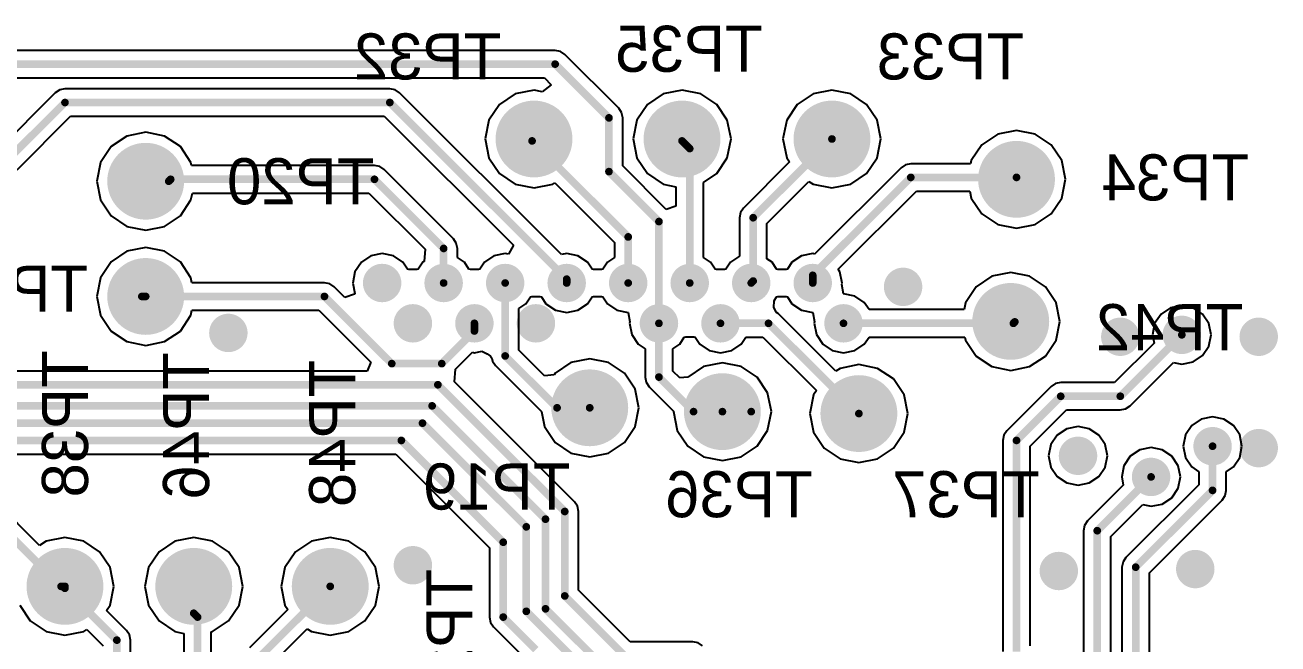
# Model space of a CAD drawing. Extents: x 384 to 458, y 85 to 260.
# Drawn here: x 425.82 to 442.11, y 242.49 to 250.55 of the extents above; entities that cross this region are included whole.
import ezdxf

# ---------------------------------------------------------------- set-up
doc = ezdxf.new("R2010")
doc.units = 0
for name, color, linetype in [('BOTTOMLAYER', 5, 'CONTINUOUS'), ('BOTTOMOVERLAY', 54, 'CONTINUOUS'), ('BOTTOMPASTE', 16, 'CONTINUOUS')]:
    doc.layers.add(name, color=color, linetype=linetype)

msp = doc.modelspace()

# ---------------------------------------------------------------- linework, layer by layer
at = {"layer": 'BOTTOMLAYER'}
for p, q in [((432.71284806, 250.22004058), (422.4628457, 250.22004058)), ((432.78113088, 250.2064592), (432.71284806, 250.22004058)), ((432.83901748, 250.16778008), (432.78113088, 250.2064592)), ((433.53901608, 249.46778148), (432.83901748, 250.16778008)), ((422.53675462, 249.86318074), (432.57510894, 249.86318074)), ((432.57510894, 249.86318074), (432.66121494, 249.77029548)), ((426.21167488, 249.66778108), (425.4621793, 248.9182855)), ((426.26956148, 249.7064602), (426.21167488, 249.66778108)), ((426.3378443, 249.72004158), (426.26956148, 249.7064602)), ((430.56284474, 249.72004158), (426.3378443, 249.72004158)), ((430.63112756, 249.7064602), (430.56284474, 249.72004158)), ((430.68901416, 249.66778108), (430.63112756, 249.7064602)), ((432.79610926, 247.56068598), (430.68901416, 249.66778108)), ((432.19398194, 249.65535032), (431.98724372, 249.51721242)), ((432.4378448, 249.7038567), (432.19398194, 249.65535032)), ((432.54387964, 249.68276454), (432.4378448, 249.7038567)), ((432.66121494, 249.77029548), (432.54387964, 249.68276454)), ((434.1189819, 249.65535032), (433.91224368, 249.51721242)), ((434.36284476, 249.7038567), (434.1189819, 249.65535032)), ((434.60670762, 249.65535032), (434.36284476, 249.7038567)), ((434.81344584, 249.51721242), (434.60670762, 249.65535032)), ((436.06898308, 249.65535032), (435.86224486, 249.51721242)), ((436.31284594, 249.7038567), (436.06898308, 249.65535032)), ((436.5567088, 249.65535032), (436.31284594, 249.7038567)), ((436.76344702, 249.51721242), (436.5567088, 249.65535032)), ((431.98724372, 249.51721242), (431.84910582, 249.3104742)), ((433.5776952, 249.40989488), (433.53901608, 249.46778148)), ((433.91224368, 249.51721242), (433.77410578, 249.3104742)), ((434.95158374, 249.3104742), (434.81344584, 249.51721242)), ((435.86224486, 249.51721242), (435.72410696, 249.3104742)), ((436.9015849199999, 249.3104742), (436.76344702, 249.51721242)), ((425.71451814, 248.66594666), (426.41175322, 249.36318174)), ((426.41175322, 249.36318174), (430.48893582, 249.36318174)), ((430.48893582, 249.36318174), (432.16997894, 247.68213862)), ((431.84910582, 249.3104742), (431.80059944, 249.06661134)), ((433.59127658, 249.34161206), (433.5776952, 249.40989488)), ((433.59127658, 248.71551984), (433.59127658, 249.34161206)), ((433.77410578, 249.3104742), (433.7255994, 249.06661134)), ((435.00009012, 249.06661134), (434.95158374, 249.3104742)), ((435.72410696, 249.3104742), (435.67560058, 249.06661134)), ((436.9500913, 249.06661134), (436.9015849199999, 249.3104742)), ((427.38784728, 249.1538578), (427.14398442, 249.10535142)), ((427.63171014, 249.10535142), (427.38784728, 249.1538578)), ((438.71284622, 249.17885648), (438.46898336, 249.1303501)), ((438.95670908, 249.1303501), (438.71284622, 249.17885648)), ((427.14398442, 249.10535142), (426.9372462, 248.96721352)), ((427.83844836, 248.96721352), (427.63171014, 249.10535142)), ((431.80059944, 249.06661134), (431.84910582, 248.82274848)), ((433.7255994, 249.06661134), (433.77410578, 248.82274848)), ((434.95158374, 248.82274848), (435.00009012, 249.06661134)), ((435.67560058, 249.06661134), (435.72410696, 248.82274848)), ((436.9015849199999, 248.82274848), (436.9500913, 249.06661134)), ((438.2622451399999, 248.9922122), (438.12410724, 248.78547398)), ((438.46898336, 249.1303501), (438.2622451399999, 248.9922122)), ((439.1634473, 248.9922122), (438.95670908, 249.1303501)), ((439.3015852, 248.78547398), (439.1634473, 248.9922122)), ((426.9372462, 248.96721352), (426.7991083, 248.7604753)), ((427.97658626, 248.7604753), (427.83844836, 248.96721352)), ((431.84910582, 248.82274848), (431.98724372, 248.61601026)), ((433.77410578, 248.82274848), (433.91224368, 248.61601026)), ((434.81344584, 248.61601026), (434.95158374, 248.82274848)), ((435.72410696, 248.82274848), (435.76117318, 248.76727742)), ((436.76344702, 248.61601026), (436.9015849199999, 248.82274848)), ((426.7991083, 248.7604753), (426.75060192, 248.51661244)), ((427.9846279, 248.72004104), (427.97658626, 248.7604753)), ((430.36284514, 248.72004104), (427.9846279, 248.72004104)), ((430.43112796, 248.70645966), (430.36284514, 248.72004104)), ((430.48901456, 248.66778054), (430.43112796, 248.70645966)), ((431.3890153, 247.7677798), (430.48901456, 248.66778054)), ((434.15741718, 248.14937924), (433.59127658, 248.71551984)), ((435.76117318, 248.76727742), (435.1616773, 248.16778154)), ((437.21167828, 248.69278176), (436.08787814, 247.56898162)), ((437.26956488, 248.73146088), (437.21167828, 248.69278176)), ((437.3378477, 248.74504226), (437.26956488, 248.73146088)), ((438.1160656, 248.74504226), (437.3378477, 248.74504226)), ((438.12410724, 248.78547398), (438.1160656, 248.74504226)), ((439.35009158, 248.54161112), (439.3015852, 248.78547398)), ((426.75060192, 248.51661244), (426.7991083, 248.27274958)), ((431.98724372, 248.61601026), (432.19398194, 248.47787236)), ((432.68170766, 248.47787236), (432.70720926, 248.49491068)), ((432.70720926, 248.49491068), (433.48441624, 247.7177037)), ((433.91224368, 248.61601026), (434.1189819, 248.47787236)), ((434.64127702, 248.50097112), (434.81344584, 248.61601026)), ((434.64127702, 247.52339878), (434.64127702, 248.50097112)), ((435.46627664, 247.9677032), (436.01351202, 248.51493858)), ((436.01351202, 248.51493858), (436.06898308, 248.47787236)), ((436.5567088, 248.47787236), (436.76344702, 248.61601026)), ((439.3015852, 248.29774826), (439.35009158, 248.54161112)), ((427.97658626, 248.27274958), (427.99457454, 248.3631812)), ((427.99457454, 248.3631812), (430.28893622, 248.3631812)), ((430.28893622, 248.3631812), (431.02158398, 247.63053344)), ((432.19398194, 248.47787236), (432.4378448, 248.42936598)), ((432.4378448, 248.42936598), (432.68170766, 248.47787236)), ((434.1189819, 248.47787236), (434.28441718, 248.44496666)), ((434.28441718, 248.44496666), (434.28441718, 248.19515258)), ((436.06898308, 248.47787236), (436.31284594, 248.42936598)), ((436.31284594, 248.42936598), (436.5567088, 248.47787236)), ((436.3942249999999, 247.3706508), (437.4117566199999, 248.38818242)), ((437.4117566199999, 248.38818242), (438.10611896, 248.38818242)), ((438.10611896, 248.38818242), (438.12410724, 248.29774826)), ((426.7991083, 248.27274958), (426.9372462, 248.06601136)), ((427.83844836, 248.06601136), (427.97658626, 248.27274958)), ((434.2820626, 248.1932425), (434.15741718, 248.14937924)), ((434.28441718, 248.19515258), (434.2820626, 248.1932425)), ((435.1616773, 248.16778154), (435.12299818, 248.10989494)), ((438.12410724, 248.29774826), (438.2622451399999, 248.09101004)), ((439.1634473, 248.09101004), (439.3015852, 248.29774826)), ((426.9372462, 248.06601136), (427.14398442, 247.92787346)), ((427.63171014, 247.92787346), (427.83844836, 248.06601136)), ((435.12299818, 248.10989494), (435.1094168, 248.04161212)), ((435.1094168, 248.04161212), (435.1094168, 247.54010436)), ((438.2622451399999, 248.09101004), (438.46898336, 247.95287214)), ((438.95670908, 247.95287214), (439.1634473, 248.09101004)), ((427.14398442, 247.92787346), (427.38784728, 247.87936708)), ((427.38784728, 247.87936708), (427.63171014, 247.92787346)), ((435.46627664, 247.5066932), (435.46627664, 247.9677032)), ((438.46898336, 247.95287214), (438.71284622, 247.90436576)), ((438.71284622, 247.90436576), (438.95670908, 247.95287214)), ((431.42769442, 247.7098932), (431.3890153, 247.7677798)), ((431.4412758, 247.64161038), (431.42769442, 247.7098932)), ((432.16997894, 247.68213862), (432.1074162, 247.56509542)), ((433.48441624, 247.7177037), (433.48441624, 247.52339878)), ((427.14398442, 247.60534934), (426.9372462, 247.46721144)), ((427.38784728, 247.65385572), (427.14398442, 247.60534934)), ((427.63171014, 247.60534934), (427.38784728, 247.65385572)), ((427.83844836, 247.46721144), (427.63171014, 247.60534934)), ((430.31652824, 247.54485416), (430.1924848, 247.46197142)), ((430.46284494, 247.57395748), (430.31652824, 247.54485416)), ((430.60916164, 247.54485416), (430.46284494, 247.57395748)), ((430.7332050799999, 247.46197142), (430.60916164, 247.54485416)), ((431.02158398, 247.63053344), (431.00801276, 247.47234732)), ((431.4412758, 247.52339878), (431.4412758, 247.64161038)), ((431.53320602, 247.46197396), (431.4412758, 247.52339878)), ((431.9165301199999, 247.5448567), (431.79248668, 247.46197396)), ((432.0628468199999, 247.57396002), (431.9165301199999, 247.5448567)), ((432.1074162, 247.56509542), (432.0628468199999, 247.57396002)), ((432.86284522, 247.57396002), (432.79610926, 247.56068598)), ((433.00916192, 247.5448567), (432.86284522, 247.57396002)), ((433.13320536, 247.46197396), (433.00916192, 247.5448567)), ((433.48441624, 247.52339878), (433.39248602, 247.46197396)), ((434.73320724, 247.46197396), (434.64127702, 247.52339878)), ((435.1094168, 247.54010436), (434.99248536, 247.46197396)), ((435.5332056399999, 247.46197396), (435.46627664, 247.5066932)), ((435.91652974, 247.5448567), (435.7924863, 247.46197396)), ((436.06284644, 247.57396002), (435.91652974, 247.5448567)), ((436.08787814, 247.56898162), (436.06284644, 247.57396002)), ((426.9372462, 247.46721144), (426.7991083, 247.26047322)), ((427.97658626, 247.26047322), (427.83844836, 247.46721144)), ((430.1924848, 247.46197142), (430.10960206, 247.33792798)), ((430.79228548, 247.37354894), (430.7332050799999, 247.46197142)), ((430.8104033, 247.36804984), (430.79228548, 247.37354894)), ((430.9152926, 247.36804984), (430.8104033, 247.36804984)), ((430.9334028, 247.37354894), (430.9152926, 247.36804984)), ((430.9924857399999, 247.46197396), (430.9334028, 247.37354894)), ((431.00801276, 247.47234732), (430.9924857399999, 247.46197396)), ((431.59228896, 247.37355148), (431.53320602, 247.46197396)), ((431.6104017, 247.36805238), (431.59228896, 247.37355148)), ((431.715291, 247.36805238), (431.6104017, 247.36805238)), ((431.73340374, 247.37355148), (431.715291, 247.36805238)), ((431.79248668, 247.46197396), (431.73340374, 247.37355148)), ((433.1922883, 247.37355148), (433.13320536, 247.46197396)), ((433.21040104, 247.36805238), (433.1922883, 247.37355148)), ((433.31529034, 247.36805238), (433.21040104, 247.36805238)), ((433.33340308, 247.37355148), (433.31529034, 247.36805238)), ((433.39248602, 247.46197396), (433.33340308, 247.37355148)), ((434.79228764, 247.37355148), (434.73320724, 247.46197396)), ((434.81039784, 247.36805492), (434.79228764, 247.37355148)), ((434.91529476, 247.36805492), (434.81039784, 247.36805492)), ((434.93340496, 247.37355148), (434.91529476, 247.36805492)), ((434.99248536, 247.46197396), (434.93340496, 247.37355148)), ((435.59228858, 247.37355148), (435.5332056399999, 247.46197396)), ((435.61040132, 247.36805238), (435.59228858, 247.37355148)), ((435.71529062, 247.36805238), (435.61040132, 247.36805238)), ((435.73340336, 247.37355148), (435.71529062, 247.36805238)), ((435.7924863, 247.46197396), (435.73340336, 247.37355148)), ((436.41608932, 247.33793052), (436.3942249999999, 247.3706508)), ((426.7991083, 247.26047322), (426.75060192, 247.01661036)), ((427.98960122, 247.19504028), (427.97658626, 247.26047322)), ((429.71284898, 247.19504028), (427.98960122, 247.19504028)), ((429.7811318, 247.1814589), (429.71284898, 247.19504028)), ((429.8390184, 247.14277978), (429.7811318, 247.1814589)), ((430.10960206, 247.33792798), (430.08049874, 247.19161128)), ((430.08049874, 247.19161128), (430.10798662, 247.0534175)), ((436.44519264, 247.19161382), (436.41608932, 247.33793052)), ((436.44145884, 247.1728483), (436.44519264, 247.19161382)), ((438.39398224, 247.28035126), (438.18724402, 247.14221336)), ((438.6378451, 247.32885764), (438.39398224, 247.28035126)), ((438.88170796, 247.28035126), (438.6378451, 247.32885764)), ((439.0884461799999, 247.14221336), (438.88170796, 247.28035126)), ((426.75060192, 247.01661036), (426.7991083, 246.7727475)), ((429.97911464, 247.00268354), (429.8390184, 247.14277978)), ((430.10243672, 247.04569336), (429.97911464, 247.00268354)), ((430.10798662, 247.0534175), (430.10243672, 247.04569336)), ((432.39228736, 247.00967616), (432.41039756, 247.01517272)), ((432.41039756, 247.01517272), (432.51529448, 247.01517272)), ((432.51529448, 247.01517272), (432.53340468, 247.00967616)), ((433.1922883, 247.00967616), (433.21040104, 247.01517526)), ((433.21040104, 247.01517526), (433.31529034, 247.01517526)), ((433.31529034, 247.01517526), (433.33340308, 247.00967616)), ((435.59228858, 247.00967616), (435.61040132, 247.01517526)), ((435.61040132, 247.01517526), (435.71529062, 247.01517526)), ((435.71529062, 247.01517526), (435.73340336, 247.00967616)), ((436.4628507199999, 247.04896234), (436.44145884, 247.1728483)), ((436.60916488, 247.01985648), (436.4628507199999, 247.04896234)), ((436.73320832, 246.93697374), (436.60916488, 247.01985648)), ((438.18724402, 247.14221336), (438.04910612, 246.93547514)), ((439.22658408, 246.93547514), (439.0884461799999, 247.14221336)), ((432.24127674, 246.85982886), (432.33320696, 246.92125368)), ((432.24127674, 246.31551956), (432.24127674, 246.85982886)), ((432.33320696, 246.92125368), (432.39228736, 247.00967616)), ((432.53340468, 247.00967616), (432.59248508, 246.92125368)), ((432.59248508, 246.92125368), (432.71652852, 246.83837094)), ((433.00916192, 246.83837094), (433.13320536, 246.92125368)), ((433.13320536, 246.92125368), (433.1922883, 247.00967616)), ((433.33340308, 247.00967616), (433.39248602, 246.92125368)), ((433.39248602, 246.92125368), (433.51652946, 246.83837094)), ((435.55719594, 246.87471834), (435.55930668, 246.96031888)), ((435.59177296, 246.80764456), (435.55719594, 246.87471834)), ((435.55930668, 246.96031888), (435.59228858, 247.00967616)), ((435.73340336, 247.00967616), (435.7924863, 246.92125368)), ((435.7924863, 246.92125368), (435.91652974, 246.83837094)), ((436.79463314, 246.84504352), (436.73320832, 246.93697374)), ((438.04910612, 246.93547514), (438.03111784, 246.84504352)), ((439.27509046, 246.69161228), (439.22658408, 246.93547514)), ((440.7165303, 246.86985424), (440.59248686, 246.7869715)), ((440.862847, 246.89895756), (440.7165303, 246.86985424)), ((441.0091637, 246.86985424), (440.862847, 246.89895756)), ((441.13320714, 246.7869715), (441.0091637, 246.86985424)), ((426.7991083, 246.7727475), (426.9372462, 246.56600928)), ((427.83844836, 246.56600928), (427.97658626, 246.7727475)), ((427.97658626, 246.7727475), (427.98960122, 246.83818044)), ((427.98960122, 246.83818044), (429.63894006, 246.83818044)), ((429.63894006, 246.83818044), (430.3147477, 246.1623728)), ((432.71652852, 246.83837094), (432.86284522, 246.80926762)), ((432.86284522, 246.80926762), (433.00916192, 246.83837094)), ((433.51652946, 246.83837094), (433.66284362, 246.80926508)), ((433.66284362, 246.80926508), (433.6842355, 246.68537912)), ((435.6140132, 246.79278302), (435.59177296, 246.80764456)), ((436.36351132, 246.0432849), (435.6140132, 246.79278302)), ((435.91652974, 246.83837094), (436.0628439, 246.80926508)), ((436.0628439, 246.80926508), (436.08423578, 246.68537912)), ((438.03111784, 246.84504352), (436.79463314, 246.84504352)), ((439.22658408, 246.44774942), (439.27509046, 246.69161228)), ((440.59248686, 246.7869715), (440.5096041199999, 246.66292806)), ((441.21608988, 246.66292806), (441.13320714, 246.7869715)), ((426.9372462, 246.56600928), (427.14398442, 246.42787138)), ((427.63171014, 246.42787138), (427.83844836, 246.56600928)), ((433.6842355, 246.68537912), (433.6805017, 246.6666136)), ((433.6805017, 246.6666136), (433.70960502, 246.5202969)), ((436.08423578, 246.68537912), (436.08050198, 246.6666136)), ((436.08050198, 246.6666136), (436.1096053, 246.5202969)), ((440.5096041199999, 246.66292806), (440.4805008, 246.51661136)), ((441.2451932, 246.51661136), (441.21608988, 246.66292806)), ((427.14398442, 246.42787138), (427.38784728, 246.379365)), ((427.38784728, 246.379365), (427.63171014, 246.42787138)), ((433.70960502, 246.5202969), (433.79248776, 246.39625346)), ((433.79248776, 246.39625346), (433.88441798, 246.33482864)), ((434.24127782, 246.33482864), (434.33320804, 246.39625346)), ((434.33320804, 246.39625346), (434.39228844, 246.48467594)), ((434.39228844, 246.48467594), (434.41039864, 246.4901725)), ((434.41039864, 246.4901725), (434.51529556, 246.4901725)), ((434.51529556, 246.4901725), (434.53340576, 246.48467594)), ((434.53340576, 246.48467594), (434.59248616, 246.39625346)), ((434.59248616, 246.39625346), (434.7165296, 246.31337072)), ((435.009163, 246.31337072), (435.13320644, 246.39625346)), ((435.13320644, 246.39625346), (435.19463126, 246.48818368)), ((435.19463126, 246.48818368), (435.41393486, 246.48818368)), ((435.41393486, 246.48818368), (436.11117248, 245.79094606)), ((436.1096053, 246.5202969), (436.19248804, 246.39625346)), ((436.19248804, 246.39625346), (436.31653148, 246.31337072)), ((436.60916488, 246.31337072), (436.73320832, 246.39625346)), ((436.73320832, 246.39625346), (436.79463314, 246.48818368)), ((436.79463314, 246.48818368), (438.04106448, 246.48818368)), ((438.04106448, 246.48818368), (438.04910612, 246.44774942)), ((438.04910612, 246.44774942), (438.18724402, 246.2410112)), ((439.0884461799999, 246.2410112), (439.22658408, 246.44774942)), ((440.50207048, 246.40817368), (439.98893714, 245.89504034)), ((440.4805008, 246.51661136), (440.50207048, 246.40817368)), ((441.13320714, 246.24625122), (441.21608988, 246.37029466)), ((441.21608988, 246.37029466), (441.2451932, 246.51661136)), ((431.4174887, 246.06891604), (431.6378184599999, 246.2892458)), ((431.6378184599999, 246.2892458), (431.66284762, 246.2842674)), ((431.66284762, 246.2842674), (431.75741436, 246.30307864)), ((431.75741436, 246.30307864), (431.83037586, 246.26776502)), ((431.83037586, 246.26776502), (431.8714883, 246.23696752)), ((431.8714883, 246.23696752), (431.88980678, 246.21451138)), ((431.88980678, 246.21451138), (431.89799828, 246.17332782)), ((432.57230732, 245.98448898), (432.24127674, 246.31551956)), ((433.16284716, 246.20385608), (432.9189843, 246.1553497)), ((433.40671002, 246.1553497), (433.16284716, 246.20385608)), ((433.88441798, 246.33482864), (433.88441798, 245.96661246)), ((434.24127782, 246.04419676), (434.24127782, 246.33482864)), ((434.7165296, 246.31337072), (434.8628463, 246.2842674)), ((434.8628463, 246.2842674), (435.009163, 246.31337072)), ((436.31653148, 246.31337072), (436.46284818, 246.2842674)), ((436.46284818, 246.2842674), (436.60916488, 246.31337072)), ((438.18724402, 246.2410112), (438.39398224, 246.1028733)), ((438.88170796, 246.1028733), (439.0884461799999, 246.2410112)), ((441.0091637, 246.16336848), (441.13320714, 246.24625122)), ((430.2661447999999, 246.04504004), (421.54821964, 246.04504004)), ((430.3147477, 246.1623728), (430.2661447999999, 246.04504004)), ((431.4024392, 245.90435706), (431.4174887, 246.06891604)), ((431.89799828, 246.17332782), (431.9366774, 246.11544122)), ((431.9366774, 246.11544122), (432.53555606, 245.51656256)), ((432.9189843, 246.1553497), (432.71224608, 246.0172118)), ((433.61344824, 246.0172118), (433.40671002, 246.1553497)), ((434.3336881, 245.9570138), (434.24127782, 246.04419676)), ((434.64398466, 246.1053498), (434.43724898, 245.96721444)), ((434.88784752, 246.15385618), (434.64398466, 246.1053498)), ((435.13171038, 246.1053498), (434.88784752, 246.15385618)), ((435.3384486, 245.9672119), (435.13171038, 246.1053498)), ((436.41898238, 246.08035112), (436.36351132, 246.0432849)), ((436.66284524, 246.1288575), (436.41898238, 246.08035112)), ((436.9067081, 246.08035112), (436.66284524, 246.1288575)), ((437.11344632, 245.94221322), (436.9067081, 246.08035112)), ((438.39398224, 246.1028733), (438.6378451, 246.05436692)), ((438.6378451, 246.05436692), (438.88170796, 246.1028733)), ((440.18901548, 245.590441), (440.75440932, 246.15583484)), ((440.75440932, 246.15583484), (440.862847, 246.13426516)), ((440.862847, 246.13426516), (441.0091637, 246.16336848)), ((432.96401596, 244.3427803), (431.4024392, 245.90435706)), ((432.69869772, 245.99693752), (432.57230732, 245.98448898)), ((432.71224608, 246.0172118), (432.69869772, 245.99693752)), ((433.75158614, 245.81047358), (433.61344824, 246.0172118)), ((433.88441798, 245.96661246), (433.89799936, 245.89832964)), ((433.89799936, 245.89832964), (433.93667848, 245.84044304)), ((434.43724898, 245.96721444), (434.3336881, 245.9570138)), ((435.4765865, 245.76047368), (435.3384486, 245.9672119)), ((437.25158422, 245.735475), (437.11344632, 245.94221322)), ((439.21956098, 245.88145896), (439.16167438, 245.84277984)), ((439.2878438, 245.89504034), (439.21956098, 245.88145896)), ((439.98893714, 245.89504034), (439.2878438, 245.89504034)), ((433.80009252, 245.56661072), (433.75158614, 245.81047358)), ((433.93667848, 245.84044304), (434.25224554, 245.52487598)), ((435.52509288, 245.51661082), (435.4765865, 245.76047368)), ((436.07410626, 245.735475), (436.02559988, 245.49161214)), ((436.11117248, 245.79094606), (436.07410626, 245.735475)), ((437.3000906, 245.49161214), (437.25158422, 245.735475)), ((439.16167438, 245.84277984), (438.5866768, 245.26778226)), ((433.75158614, 245.32274786), (433.80009252, 245.56661072)), ((440.06284606, 245.5381805), (440.1311288799999, 245.55176188)), ((440.1311288799999, 245.55176188), (440.18901548, 245.590441)), ((432.53555606, 245.51656256), (432.57410818, 245.32274786)), ((434.25224554, 245.52487598), (434.25060216, 245.51661082)), ((434.25060216, 245.51661082), (434.29910854, 245.27274796)), ((435.4765865, 245.27274796), (435.52509288, 245.51661082)), ((436.02559988, 245.49161214), (436.07410626, 245.24774928)), ((437.25158422, 245.24774928), (437.3000906, 245.49161214)), ((438.89127614, 245.06770392), (439.36175272, 245.5381805)), ((439.36175272, 245.5381805), (440.06284606, 245.5381805)), ((441.1165295, 245.4198546), (440.99248606, 245.33697186)), ((441.2628462, 245.44895792), (441.1165295, 245.4198546)), ((441.4091629, 245.4198546), (441.2628462, 245.44895792)), ((441.53320634, 245.33697186), (441.4091629, 245.4198546)), ((432.57410818, 245.32274786), (432.71224608, 245.11600964)), ((433.61344824, 245.11600964), (433.75158614, 245.32274786)), ((434.29910854, 245.27274796), (434.43724644, 245.06600974)), ((435.3384486, 245.06600974), (435.4765865, 245.27274796)), ((436.07410626, 245.24774928), (436.21224416, 245.04101106)), ((437.11344632, 245.04101106), (437.25158422, 245.24774928)), ((438.5866768, 245.26778226), (438.54799768, 245.20989566)), ((439.36653046, 245.29485358), (439.24248702, 245.21197084)), ((439.51284716, 245.3239569), (439.36653046, 245.29485358)), ((439.65916386, 245.29485358), (439.51284716, 245.3239569)), ((439.7832073, 245.21197084), (439.65916386, 245.29485358)), ((440.99248606, 245.33697186), (440.90960332, 245.21292842)), ((441.61608908, 245.21292842), (441.53320634, 245.33697186)), ((432.71224608, 245.11600964), (432.9189843, 244.97787174)), ((433.40671002, 244.97787174), (433.61344824, 245.11600964)), ((434.43724644, 245.06600974), (434.64398466, 244.92787184)), ((435.13171038, 244.92787184), (435.3384486, 245.06600974)), ((438.54799768, 245.20989566), (438.5344163, 245.14161284)), ((438.5344163, 245.14161284), (438.5344163, 242.39161326)), ((438.89127614, 242.46552218), (438.89127614, 245.06770392)), ((439.15960428, 245.0879274), (439.1305009599999, 244.9416107)), ((439.24248702, 245.21197084), (439.15960428, 245.0879274)), ((439.86609004, 245.0879274), (439.7832073, 245.21197084)), ((439.89519336, 244.9416107), (439.86609004, 245.0879274)), ((440.90960332, 245.21292842), (440.8805, 245.06661172)), ((440.8805, 245.06661172), (440.90960332, 244.92029502)), ((441.6451924, 245.06661172), (441.61608908, 245.21292842)), ((441.61608908, 244.92029502), (441.6451924, 245.06661172)), ((424.83836546, 244.96318292), (430.63893806, 244.96318292)), ((430.63893806, 244.96318292), (431.85941568, 243.7427053)), ((432.9189843, 244.97787174), (433.16284716, 244.92936536)), ((433.16284716, 244.92936536), (433.40671002, 244.97787174)), ((434.64398466, 244.92787184), (434.88784752, 244.87936546)), ((434.88784752, 244.87936546), (435.13171038, 244.92787184)), ((436.21224416, 245.04101106), (436.41898238, 244.90287316)), ((436.41898238, 244.90287316), (436.66284524, 244.85436678)), ((436.66284524, 244.85436678), (436.9067081, 244.90287316)), ((436.9067081, 244.90287316), (437.11344632, 245.04101106)), ((439.1305009599999, 244.9416107), (439.15960428, 244.795294)), ((439.86609004, 244.795294), (439.89519336, 244.9416107)), ((440.19248512, 244.93697266), (440.10960238, 244.81292922)), ((440.31652856, 245.0198554), (440.19248512, 244.93697266)), ((440.46284526, 245.04895872), (440.31652856, 245.0198554)), ((440.60916196, 245.0198554), (440.46284526, 245.04895872)), ((440.7332054, 244.93697266), (440.60916196, 245.0198554)), ((440.81608814, 244.81292922), (440.7332054, 244.93697266)), ((440.90960332, 244.92029502), (440.99248606, 244.79625158)), ((441.53320634, 244.79625158), (441.61608908, 244.92029502)), ((439.15960428, 244.795294), (439.24248702, 244.67125056)), ((439.7832073, 244.67125056), (439.86609004, 244.795294)), ((440.10960238, 244.81292922), (440.08049906, 244.66661252)), ((440.84519146, 244.66661252), (440.81608814, 244.81292922)), ((440.99248606, 244.79625158), (441.08419784, 244.73497154)), ((441.08419784, 244.73497154), (441.08419784, 244.56530208)), ((441.44105768, 244.73467944), (441.53320634, 244.79625158)), ((441.44105768, 244.49139316), (441.44105768, 244.73467944)), ((426.00853838, 243.77325642), (425.11246194, 244.66933286)), ((439.24248702, 244.67125056), (439.36653046, 244.58836782)), ((439.36653046, 244.58836782), (439.51284716, 244.5592645)), ((439.51284716, 244.5592645), (439.65916386, 244.58836782)), ((439.65916386, 244.58836782), (439.7832073, 244.67125056)), ((440.08049906, 244.66661252), (440.10206874, 244.55817484)), ((440.81608814, 244.52029582), (440.84519146, 244.66661252)), ((440.10206874, 244.55817484), (439.63667724, 244.09278334)), ((441.08419784, 244.56530208), (440.13667624, 243.61778048)), ((440.7332054, 244.39625238), (440.81608814, 244.52029582)), ((441.38879718, 244.36522374), (441.4274763, 244.42311034)), ((441.4274763, 244.42311034), (441.44105768, 244.49139316)), ((433.00269508, 244.2848937), (432.96401596, 244.3427803)), ((433.016279, 244.21661088), (433.00269508, 244.2848937)), ((439.94127658, 243.892705), (440.35440758, 244.305836)), ((440.35440758, 244.305836), (440.46284526, 244.28426632)), ((440.44127558, 243.41770214), (441.38879718, 244.36522374)), ((440.46284526, 244.28426632), (440.60916196, 244.31336964)), ((440.60916196, 244.31336964), (440.7332054, 244.39625238)), ((433.01627646, 244.21659818), (433.016279, 244.21661088)), ((433.01627646, 243.19051946), (433.01627646, 244.21659818)), ((439.63667724, 244.09278334), (439.59799812, 244.03489674)), ((439.59799812, 244.03489674), (439.58441674, 243.96661392)), ((439.58441674, 243.96661392), (439.58441674, 240.54052222)), ((426.09398398, 243.83035054), (426.00853838, 243.77325642)), ((426.33784684, 243.87885692), (426.09398398, 243.83035054)), ((426.5817097, 243.83035054), (426.33784684, 243.87885692)), ((426.78844792, 243.69221264), (426.5817097, 243.83035054)), ((427.7689819, 243.83035054), (427.56224368, 243.69221264)), ((428.01284476, 243.87885692), (427.7689819, 243.83035054)), ((428.25670762, 243.83035054), (428.01284476, 243.87885692)), ((428.46344584, 243.69221264), (428.25670762, 243.83035054)), ((429.54398216, 243.83035054), (429.33724394, 243.69221264)), ((429.78784502, 243.87885692), (429.54398216, 243.83035054)), ((430.03170788, 243.83035054), (429.78784502, 243.87885692)), ((430.2384461, 243.69221264), (430.03170788, 243.83035054)), ((439.94127658, 240.4666133), (439.94127658, 243.892705)), ((426.92658582, 243.48547442), (426.78844792, 243.69221264)), ((427.56224368, 243.69221264), (427.42410578, 243.48547442)), ((428.60158374, 243.48547442), (428.46344584, 243.69221264)), ((429.33724394, 243.69221264), (429.19910604, 243.48547442)), ((430.376584, 243.48547442), (430.2384461, 243.69221264)), ((431.85941568, 243.7427053), (431.85941568, 242.84161236)), ((440.13667624, 243.61778048), (440.09799712, 243.55989388)), ((426.9750921999999, 243.24161156), (426.92658582, 243.48547442)), ((427.42410578, 243.48547442), (427.3755994, 243.24161156)), ((428.65009012, 243.24161156), (428.60158374, 243.48547442)), ((429.19910604, 243.48547442), (429.15059966, 243.24161156)), ((430.42509038, 243.24161156), (430.376584, 243.48547442)), ((440.09799712, 243.55989388), (440.08441574, 243.49161106)), ((440.08441574, 243.49161106), (440.08441574, 240.06551936)), ((440.44127558, 242.19720166), (440.44127558, 243.41770214)), ((426.92658582, 242.9977487), (426.9750921999999, 243.24161156)), ((427.3755994, 243.24161156), (427.42410578, 242.9977487)), ((428.60158374, 242.9977487), (428.65009012, 243.24161156)), ((429.15059966, 243.24161156), (429.19910604, 242.9977487)), ((430.376584, 242.9977487), (430.42509038, 243.24161156)), ((433.68675518, 242.52004074), (433.01627646, 243.19051946)), ((425.74910786, 242.9977487), (425.88724576, 242.79101048)), ((426.87950692, 242.92729164), (426.92658582, 242.9977487)), ((427.42410578, 242.9977487), (427.56224368, 242.79101048)), ((428.46344584, 242.79101048), (428.60158374, 242.9977487)), ((429.23617226, 242.94227764), (428.73667618, 242.44278156)), ((429.19910604, 242.9977487), (429.23617226, 242.94227764)), ((430.2384461, 242.79101048), (430.376584, 242.9977487)), ((425.88724576, 242.79101048), (426.09398398, 242.65287258)), ((427.13901618, 242.66778238), (426.87950692, 242.92729164)), ((427.56224368, 242.79101048), (427.7689819, 242.65287258)), ((428.25670762, 242.65287258), (428.46344584, 242.79101048)), ((430.03170788, 242.65287258), (430.2384461, 242.79101048)), ((431.85941568, 242.84161236), (431.87299706, 242.77332954)), ((426.09398398, 242.65287258), (426.33784684, 242.6043662)), ((426.33784684, 242.6043662), (426.5817097, 242.65287258)), ((426.5817097, 242.65287258), (426.6221973, 242.67992358)), ((426.6221973, 242.67992358), (426.83441684, 242.46770404)), ((427.1776953, 242.60989578), (427.13901618, 242.66778238)), ((427.7689819, 242.65287258), (427.88441474, 242.62991098)), ((427.88441474, 242.62991098), (427.88441474, 242.26068642)), ((428.24127458, 242.64980172), (428.25670762, 242.65287258)), ((428.24127458, 242.23568774), (428.24127458, 242.64980172)), ((429.09329218, 242.29471988), (429.4885111, 242.6899388)), ((429.4885111, 242.6899388), (429.54398216, 242.65287258)), ((429.54398216, 242.65287258), (429.78784502, 242.6043662)), ((429.78784502, 242.6043662), (430.03170788, 242.65287258)), ((431.87299706, 242.77332954), (431.91167618, 242.71544294)), ((431.91167618, 242.71544294), (432.28441356, 242.34270556)), ((427.19127668, 242.54161296), (427.1776953, 242.60989578)), ((427.19127668, 242.06489052), (427.19127668, 242.54161296)), ((434.50352774, 242.52004074), (433.68675518, 242.52004074)), ((434.57181056, 242.50645936), (434.50352774, 242.52004074)), ((434.62969716, 242.46778024), (434.57181056, 242.50645936))]:
    msp.add_line(p, q, dxfattribs=at)
at = {"layer": 'BOTTOMLAYER', "const_width": 0.0999998}
for points in [[(422.4628457, 250.04161066), (432.71284806, 250.04161066)], [(432.71284806, 250.04161066), (433.41284666, 249.34161206)], [(425.16284538, 248.36661274), (426.3378443, 249.54161166)], [(426.3378443, 249.54161166), (430.56284474, 249.54161166)], [(430.56284474, 249.54161166), (432.86284522, 247.24161118)], [(433.41284666, 248.64161092), (433.41284666, 249.34161206)], [(432.41284612, 249.04161266), (433.66284616, 247.79161262)], [(434.36284476, 249.04161266), (434.4628471, 248.94161032)], [(434.4628471, 247.19161382), (434.4628471, 248.94161032)], [(435.2878467199999, 248.04161212), (436.31284594, 249.06661134)], [(433.41284666, 248.64161092), (434.0628479, 247.99160968)], [(427.68784668, 248.51661244), (427.71284536, 248.54161112)], [(427.71284536, 248.54161112), (430.36284514, 248.54161112)], [(430.36284514, 248.54161112), (431.26284588, 247.64161038)], [(436.06284644, 247.29161108), (437.3378477, 248.56661234)], [(437.3378477, 248.56661234), (438.71284622, 248.56661234)], [(434.0628479, 246.6666136), (434.0628479, 247.99160968)], [(435.2878467199999, 247.21661504), (435.2878467199999, 248.04161212)], [(433.66284616, 247.19161382), (433.66284616, 247.79161262)], [(431.26284588, 247.19161382), (431.26284588, 247.64161038)], [(436.06284644, 247.19161382), (436.06284644, 247.29161108)], [(432.0628468199999, 246.24161064), (432.0628468199999, 247.19161382)], [(432.86284522, 247.19161382), (432.86284522, 247.24161118)], [(435.2628455, 247.19161382), (435.2878467199999, 247.21661504)], [(427.33784484, 247.01661036), (427.38784728, 247.01661036)], [(427.38784728, 247.01661036), (429.71284898, 247.01661036)], [(429.71284898, 247.01661036), (430.5878485, 246.14161084)], [(431.66284762, 246.5666138), (431.66284762, 246.6666136)], [(434.0628479, 245.96661246), (434.0628479, 246.6666136)], [(434.8628463, 246.6666136), (435.48784378, 246.6666136)], [(435.48784378, 246.6666136), (436.66284524, 245.49161214)], [(436.46284818, 246.6666136), (438.67222146, 246.6666136)], [(438.67222146, 246.6666136), (438.6909692, 246.68536134)], [(431.23784466, 246.14161084), (431.66284762, 246.5666138)], [(440.06284606, 245.71661042), (440.862847, 246.51661136)], [(432.0628468199999, 246.24161064), (432.73784674, 245.56661072)], [(430.5878485, 246.14161084), (431.23784466, 246.14161084)], [(421.53784374, 245.86661012), (431.1878473, 245.86661012)], [(431.1878473, 245.86661012), (432.83784654, 244.21661088)], [(434.0628479, 245.96661246), (434.51284954, 245.51661082)], [(438.71284622, 245.14161284), (439.2878438, 245.71661042)], [(439.2878438, 245.71661042), (440.06284606, 245.71661042)], [(422.63784662, 245.59161194), (431.11284618, 245.59161194)], [(431.11284618, 245.59161194), (432.58784704, 244.11661108)], [(432.73784674, 245.56661072), (433.16284716, 245.56661072)], [(434.51284954, 245.51661082), (434.88784752, 245.51661082)], [(434.88784752, 245.51661082), (435.2628455, 245.51661082)], [(423.4128438, 245.36661112), (430.9878451599999, 245.36661112)], [(430.9878451599999, 245.36661112), (432.337845, 244.01661128)], [(423.68784706, 245.14161284), (430.71284698, 245.14161284)], [(430.71284698, 245.14161284), (432.0378456, 243.81661422)], [(438.71284622, 242.39161326), (438.71284622, 245.14161284)], [(441.26262776, 245.06661172), (441.2628462, 245.06661172)], [(441.26262776, 244.49139316), (441.26262776, 245.06661172)], [(424.9862925199999, 244.54316344), (426.2878444, 243.24161156)], [(439.76284666, 243.96661392), (440.46284526, 244.66661252)], [(440.26284566, 243.49161106), (441.26262776, 244.49139316)], [(432.83784654, 243.11661054), (432.83784654, 244.21661088)], [(432.58784704, 242.9494506), (432.58784704, 244.11661108)], [(432.337845, 242.91661094), (432.337845, 244.01661128)], [(439.76284666, 240.4666133), (439.76284666, 243.96661392)], [(432.0378456, 242.84161236), (432.0378456, 243.81661422)], [(440.26284566, 239.99161044), (440.26284566, 243.49161106)], [(426.2878444, 243.24161156), (426.33784684, 243.24161156)], [(426.33784684, 243.21661288), (426.33784684, 243.24161156)], [(428.8628456, 242.31661214), (429.78784502, 243.24161156)], [(426.33784684, 243.21661288), (427.01284676, 242.54161296)], [(432.83784654, 243.11661054), (433.61284626, 242.34161082)], [(432.337845, 242.91661094), (433.26284442, 241.99161152)], [(432.58784704, 242.9494506), (433.66284362, 241.87445402)], [(428.01284476, 242.89161226), (428.06284466, 242.84161236)], [(428.06284466, 241.31660906), (428.06284466, 242.84161236)], [(432.0378456, 242.84161236), (432.46284348, 242.41661448)], [(427.01284676, 240.41661086), (427.01284676, 242.54161296)]]:
    msp.add_lwpolyline(points, dxfattribs=at)
at = {"layer": 'BOTTOMLAYER'}
for points, const_width in [([(432.68784938, 250.04161066, 1), (432.73784674, 250.04161066, 1)], 0.0499999), ([(432.68784938, 250.04161066, 1), (432.73784674, 250.04161066, 1)], 0.0499999), ([(426.31284562, 249.54161166, 1), (426.36284298, 249.54161166, 1)], 0.0499999), ([(426.31284562, 249.54161166, 1), (426.36284298, 249.54161166, 1)], 0.0499999), ([(430.53784606, 249.54161166, 1), (430.58784342, 249.54161166, 1)], 0.0499999), ([(430.53784606, 249.54161166, 1), (430.58784342, 249.54161166, 1)], 0.0499999), ([(432.1878453, 249.06661134, 1), (432.6878443, 249.06661134, 1)], 0.499999), ([(434.11284526, 249.06661134, 1), (434.61284426, 249.06661134, 1)], 0.499999), ([(436.06284644, 249.06661134, 1), (436.56284544, 249.06661134, 1)], 0.499999), ([(433.38784798, 249.34161206, 1), (433.43784534, 249.34161206, 1)], 0.0499999), ([(433.38784798, 249.34161206, 1), (433.43784534, 249.34161206, 1)], 0.0499999), ([(427.13784778, 248.51661244, 1), (427.63784678, 248.51661244, 1)], 0.499999), ([(432.38784744, 249.04161266, 1), (432.4378448, 249.04161266, 1)], 0.0499999), ([(434.33784608, 249.04161266, 1), (434.38784344, 249.04161266, 1)], 0.0499999), ([(434.43784842, 248.94161032, 1), (434.48784578, 248.94161032, 1)], 0.0499999), ([(434.43784842, 248.94161032, 1), (434.48784578, 248.94161032, 1)], 0.0499999), ([(436.28784726, 249.06661134, 1), (436.33784462, 249.06661134, 1)], 0.0499999), ([(438.46284672, 248.54161112, 1), (438.96284572, 248.54161112, 1)], 0.499999), ([(433.38784798, 248.64161092, 1), (433.43784534, 248.64161092, 1)], 0.0499999), ([(433.38784798, 248.64161092, 1), (433.43784534, 248.64161092, 1)], 0.0499999), ([(427.662848, 248.51661244, 1), (427.71284536, 248.51661244, 1)], 0.0499999), ([(427.68784668, 248.54161112, 1), (427.73784404, 248.54161112, 1)], 0.0499999), ([(427.68784668, 248.54161112, 1), (427.73784404, 248.54161112, 1)], 0.0499999), ([(430.33784646, 248.54161112, 1), (430.38784382, 248.54161112, 1)], 0.0499999), ([(430.33784646, 248.54161112, 1), (430.38784382, 248.54161112, 1)], 0.0499999), ([(437.31284902, 248.56661234, 1), (437.36284638, 248.56661234, 1)], 0.0499999), ([(437.31284902, 248.56661234, 1), (437.36284638, 248.56661234, 1)], 0.0499999), ([(438.68784754, 248.56661234, 1), (438.7378449, 248.56661234, 1)], 0.0499999), ([(434.03784922, 247.99160968, 1), (434.08784658, 247.99160968, 1)], 0.0499999), ([(434.03784922, 247.99160968, 1), (434.08784658, 247.99160968, 1)], 0.0499999), ([(435.26284804, 248.04161212, 1), (435.3128454, 248.04161212, 1)], 0.0499999), ([(435.26284804, 248.04161212, 1), (435.3128454, 248.04161212, 1)], 0.0499999), ([(433.6378474799999, 247.79161262, 1), (433.68784484, 247.79161262, 1)], 0.0499999), ([(433.6378474799999, 247.79161262, 1), (433.68784484, 247.79161262, 1)], 0.0499999), ([(431.2378472, 247.64161038, 1), (431.28784456, 247.64161038, 1)], 0.0499999), ([(431.2378472, 247.64161038, 1), (431.28784456, 247.64161038, 1)], 0.0499999), ([(427.13784778, 247.01661036, 1), (427.63784678, 247.01661036, 1)], 0.499999), ([(430.33784646, 247.19161128, 1), (430.58784342, 247.19161128, 1)], 0.2499995), ([(431.1378474, 247.19161382, 1), (431.38784436, 247.19161382, 1)], 0.2499995), ([(431.93784834, 247.19161382, 1), (432.1878453, 247.19161382, 1)], 0.2499995), ([(432.73784674, 247.19161382, 1), (432.9878437, 247.19161382, 1)], 0.2499995), ([(433.53784768, 247.19161382, 1), (433.78784464, 247.19161382, 1)], 0.2499995), ([(434.33784862, 247.19161382, 1), (434.58784558, 247.19161382, 1)], 0.2499995), ([(435.13784702, 247.19161382, 1), (435.38784398, 247.19161382, 1)], 0.2499995), ([(435.93784796, 247.19161382, 1), (436.18784492, 247.19161382, 1)], 0.2499995), ([(436.03784776, 247.29161108, 1), (436.08784512, 247.29161108, 1)], 0.0499999), ([(436.03784776, 247.29161108, 1), (436.08784512, 247.29161108, 1)], 0.0499999), ([(437.1128468799999, 247.14161138, 1), (437.36284384, 247.14161138, 1)], 0.2499995), ([(431.2378472, 247.19161382, 1), (431.28784456, 247.19161382, 1)], 0.0499999), ([(432.03784814, 247.19161382, 1), (432.0878455, 247.19161382, 1)], 0.0499999), ([(432.83784654, 247.24161118, 1), (432.8878439, 247.24161118, 1)], 0.0499999), ([(432.83784654, 247.24161118, 1), (432.8878439, 247.24161118, 1)], 0.0499999), ([(432.83784654, 247.19161382, 1), (432.8878439, 247.19161382, 1)], 0.0499999), ([(433.6378474799999, 247.19161382, 1), (433.68784484, 247.19161382, 1)], 0.0499999), ([(434.43784842, 247.19161382, 1), (434.48784578, 247.19161382, 1)], 0.0499999), ([(435.23784682, 247.19161382, 1), (435.28784418, 247.19161382, 1)], 0.0499999), ([(435.26284804, 247.21661504, 1), (435.3128454, 247.21661504, 1)], 0.0499999), ([(435.26284804, 247.21661504, 1), (435.3128454, 247.21661504, 1)], 0.0499999), ([(436.03784776, 247.19161382, 1), (436.08784512, 247.19161382, 1)], 0.0499999), ([(438.3878456, 246.69161228, 1), (438.8878446, 246.69161228, 1)], 0.499999), ([(427.31284616, 247.01661036, 1), (427.36284352, 247.01661036, 1)], 0.0499999), ([(427.3628485999999, 247.01661036, 1), (427.41284596, 247.01661036, 1)], 0.0499999), ([(427.3628485999999, 247.01661036, 1), (427.41284596, 247.01661036, 1)], 0.0499999), ([(429.6878503, 247.01661036, 1), (429.73784766, 247.01661036, 1)], 0.0499999), ([(429.6878503, 247.01661036, 1), (429.73784766, 247.01661036, 1)], 0.0499999), ([(430.7378482, 246.6666136, 1), (430.9878451599999, 246.6666136, 1)], 0.2499995), ([(431.53784914, 246.6666136, 1), (431.7878461, 246.6666136, 1)], 0.2499995), ([(432.33784754, 246.6666136, 1), (432.5878445, 246.6666136, 1)], 0.2499995), ([(433.93784942, 246.6666136, 1), (434.18784638, 246.6666136, 1)], 0.2499995), ([(434.73784782, 246.6666136, 1), (434.98784478, 246.6666136, 1)], 0.2499995), ([(436.3378497, 246.6666136, 1), (436.58784666, 246.6666136, 1)], 0.2499995), ([(428.33784792, 246.54161258, 1), (428.58784488, 246.54161258, 1)], 0.2499995), ([(431.63784894, 246.6666136, 1), (431.6878463, 246.6666136, 1)], 0.0499999), ([(434.03784922, 246.6666136, 1), (434.08784658, 246.6666136, 1)], 0.0499999), ([(434.03784922, 246.6666136, 1), (434.08784658, 246.6666136, 1)], 0.0499999), ([(434.83784762, 246.6666136, 1), (434.88784498, 246.6666136, 1)], 0.0499999), ([(435.4628451, 246.6666136, 1), (435.51284246, 246.6666136, 1)], 0.0499999), ([(435.4628451, 246.6666136, 1), (435.51284246, 246.6666136, 1)], 0.0499999), ([(436.4378495, 246.6666136, 1), (436.48784686, 246.6666136, 1)], 0.0499999), ([(438.64722278, 246.6666136, 1), (438.69722014, 246.6666136, 1)], 0.0499999), ([(438.64722278, 246.6666136, 1), (438.69722014, 246.6666136, 1)], 0.0499999), ([(438.66597052, 246.68536134, 1), (438.71596788, 246.68536134, 1)], 0.0499999), ([(439.93784758, 246.49161268, 1), (440.18784454, 246.49161268, 1)], 0.2499995), ([(440.73784852, 246.51661136, 1), (440.98784548, 246.51661136, 1)], 0.2499995), ([(441.7378465199999, 246.49161268, 1), (441.98784348, 246.49161268, 1)], 0.2499995), ([(431.63784894, 246.5666138, 1), (431.6878463, 246.5666138, 1)], 0.0499999), ([(431.63784894, 246.5666138, 1), (431.6878463, 246.5666138, 1)], 0.0499999), ([(440.83784832, 246.51661136, 1), (440.88784568, 246.51661136, 1)], 0.0499999), ([(432.03784814, 246.24161064, 1), (432.0878455, 246.24161064, 1)], 0.0499999), ([(432.03784814, 246.24161064, 1), (432.0878455, 246.24161064, 1)], 0.0499999), ([(430.56284982, 246.14161084, 1), (430.61284718, 246.14161084, 1)], 0.0499999), ([(430.56284982, 246.14161084, 1), (430.61284718, 246.14161084, 1)], 0.0499999), ([(431.21284598, 246.14161084, 1), (431.26284334, 246.14161084, 1)], 0.0499999), ([(431.21284598, 246.14161084, 1), (431.26284334, 246.14161084, 1)], 0.0499999), ([(432.91284766, 245.56661072, 1), (433.41284666, 245.56661072, 1)], 0.499999), ([(431.16284862, 245.86661012, 1), (431.21284598, 245.86661012, 1)], 0.0499999), ([(431.16284862, 245.86661012, 1), (431.21284598, 245.86661012, 1)], 0.0499999), ([(434.03784922, 245.96661246, 1), (434.08784658, 245.96661246, 1)], 0.0499999), ([(434.03784922, 245.96661246, 1), (434.08784658, 245.96661246, 1)], 0.0499999), ([(434.63784802, 245.51661082, 1), (435.13784702, 245.51661082, 1)], 0.499999), ([(436.41284574, 245.49161214, 1), (436.91284474, 245.49161214, 1)], 0.499999), ([(439.26284512, 245.71661042, 1), (439.31284248, 245.71661042, 1)], 0.0499999), ([(439.26284512, 245.71661042, 1), (439.31284248, 245.71661042, 1)], 0.0499999), ([(440.03784738, 245.71661042, 1), (440.08784474, 245.71661042, 1)], 0.0499999), ([(440.03784738, 245.71661042, 1), (440.08784474, 245.71661042, 1)], 0.0499999), ([(431.0878475, 245.59161194, 1), (431.13784486, 245.59161194, 1)], 0.0499999), ([(431.0878475, 245.59161194, 1), (431.13784486, 245.59161194, 1)], 0.0499999), ([(432.71284806, 245.56661072, 1), (432.76284542, 245.56661072, 1)], 0.0499999), ([(432.71284806, 245.56661072, 1), (432.76284542, 245.56661072, 1)], 0.0499999), ([(433.13784848, 245.56661072, 1), (433.18784584, 245.56661072, 1)], 0.0499999), ([(434.48785086, 245.51661082, 1), (434.53784822, 245.51661082, 1)], 0.0499999), ([(434.48785086, 245.51661082, 1), (434.53784822, 245.51661082, 1)], 0.0499999), ([(434.86284884, 245.51661082, 1), (434.9128462, 245.51661082, 1)], 0.0499999), ([(434.86284884, 245.51661082, 1), (434.9128462, 245.51661082, 1)], 0.0499999), ([(435.23784682, 245.51661082, 1), (435.28784418, 245.51661082, 1)], 0.0499999), ([(430.96284648, 245.36661112, 1), (431.01284384, 245.36661112, 1)], 0.0499999), ([(430.96284648, 245.36661112, 1), (431.01284384, 245.36661112, 1)], 0.0499999), ([(436.63784656, 245.49161214, 1), (436.68784392, 245.49161214, 1)], 0.0499999), ([(441.13784772, 245.06661172, 1), (441.38784468, 245.06661172, 1)], 0.2499995), ([(441.7378465199999, 245.0416105, 1), (441.98784348, 245.0416105, 1)], 0.2499995), ([(430.6878483, 245.14161284, 1), (430.7378456599999, 245.14161284, 1)], 0.0499999), ([(430.6878483, 245.14161284, 1), (430.7378456599999, 245.14161284, 1)], 0.0499999), ([(438.68784754, 245.14161284, 1), (438.7378449, 245.14161284, 1)], 0.0499999), ([(438.68784754, 245.14161284, 1), (438.7378449, 245.14161284, 1)], 0.0499999), ([(439.38784868, 244.9416107, 1), (439.63784564, 244.9416107, 1)], 0.2499995), ([(441.23762908, 245.06661172, 1), (441.28762644, 245.06661172, 1)], 0.0499999), ([(441.23762908, 245.06661172, 1), (441.28762644, 245.06661172, 1)], 0.0499999), ([(441.23784752, 245.06661172, 1), (441.28784488, 245.06661172, 1)], 0.0499999), ([(440.3378467799999, 244.66661252, 1), (440.58784374, 244.66661252, 1)], 0.2499995), ([(440.43784658, 244.66661252, 1), (440.4878439399999, 244.66661252, 1)], 0.0499999), ([(441.23762908, 244.49139316, 1), (441.28762644, 244.49139316, 1)], 0.0499999), ([(441.23762908, 244.49139316, 1), (441.28762644, 244.49139316, 1)], 0.0499999), ([(432.81284786, 244.21661088, 1), (432.86284522, 244.21661088, 1)], 0.0499999), ([(432.81284786, 244.21661088, 1), (432.86284522, 244.21661088, 1)], 0.0499999), ([(432.56284836, 244.11661108, 1), (432.61284572, 244.11661108, 1)], 0.0499999), ([(432.56284836, 244.11661108, 1), (432.61284572, 244.11661108, 1)], 0.0499999), ([(432.3128463199999, 244.01661128, 1), (432.36284368, 244.01661128, 1)], 0.0499999), ([(432.3128463199999, 244.01661128, 1), (432.36284368, 244.01661128, 1)], 0.0499999), ([(439.73784798, 243.96661392, 1), (439.78784534, 243.96661392, 1)], 0.0499999), ([(439.73784798, 243.96661392, 1), (439.78784534, 243.96661392, 1)], 0.0499999), ([(430.7378482, 243.51660974, 1), (430.9878451599999, 243.51660974, 1)], 0.2499995), ([(432.01284692, 243.81661422, 1), (432.06284428, 243.81661422, 1)], 0.0499999), ([(432.01284692, 243.81661422, 1), (432.06284428, 243.81661422, 1)], 0.0499999), ([(426.08784734, 243.24161156, 1), (426.58784634, 243.24161156, 1)], 0.499999), ([(427.7628452599999, 243.24161156, 1), (428.26284426, 243.24161156, 1)], 0.499999), ([(429.53784552, 243.24161156, 1), (430.03784452, 243.24161156, 1)], 0.499999), ([(439.13784664, 243.44161116, 1), (439.3878436, 243.44161116, 1)], 0.2499995), ([(440.9128469, 243.46661238, 1), (441.16284386, 243.46661238, 1)], 0.2499995), ([(440.23784698, 243.49161106, 1), (440.28784434, 243.49161106, 1)], 0.0499999), ([(440.23784698, 243.49161106, 1), (440.28784434, 243.49161106, 1)], 0.0499999), ([(426.26284572, 243.24161156, 1), (426.31284308, 243.24161156, 1)], 0.0499999), ([(426.26284572, 243.24161156, 1), (426.31284308, 243.24161156, 1)], 0.0499999), ([(426.31284816, 243.24161156, 1), (426.36284552, 243.24161156, 1)], 0.0499999), ([(426.31284816, 243.24161156, 1), (426.36284552, 243.24161156, 1)], 0.0499999), ([(429.76284634, 243.24161156, 1), (429.8128437, 243.24161156, 1)], 0.0499999), ([(426.31284816, 243.21661288, 1), (426.36284552, 243.21661288, 1)], 0.0499999), ([(426.31284816, 243.21661288, 1), (426.36284552, 243.21661288, 1)], 0.0499999), ([(432.81284786, 243.11661054, 1), (432.86284522, 243.11661054, 1)], 0.0499999), ([(432.81284786, 243.11661054, 1), (432.86284522, 243.11661054, 1)], 0.0499999), ([(432.3128463199999, 242.91661094, 1), (432.36284368, 242.91661094, 1)], 0.0499999), ([(432.3128463199999, 242.91661094, 1), (432.36284368, 242.91661094, 1)], 0.0499999), ([(432.56284836, 242.9494506, 1), (432.61284572, 242.9494506, 1)], 0.0499999), ([(432.56284836, 242.9494506, 1), (432.61284572, 242.9494506, 1)], 0.0499999), ([(427.98784608, 242.89161226, 1), (428.03784344, 242.89161226, 1)], 0.0499999), ([(428.03784598, 242.84161236, 1), (428.0878433399999, 242.84161236, 1)], 0.0499999), ([(428.03784598, 242.84161236, 1), (428.0878433399999, 242.84161236, 1)], 0.0499999), ([(432.01284692, 242.84161236, 1), (432.06284428, 242.84161236, 1)], 0.0499999), ([(432.01284692, 242.84161236, 1), (432.06284428, 242.84161236, 1)], 0.0499999), ([(426.98784808, 242.54161296, 1), (427.03784544, 242.54161296, 1)], 0.0499999), ([(426.98784808, 242.54161296, 1), (427.03784544, 242.54161296, 1)], 0.0499999)]:
    msp.add_lwpolyline(points, format="xyb", close=True, dxfattribs=dict(at, const_width=const_width))
at = {"layer": 'BOTTOMPASTE'}
for points in [[(432.4378448, 249.06661134, 1), (432.4378448, 249.06661134, 1)], [(434.36284476, 249.06661134, 1), (434.36284476, 249.06661134, 1)], [(436.31284594, 249.06661134, 1), (436.31284594, 249.06661134, 1)], [(427.38784728, 248.51661244, 1), (427.38784728, 248.51661244, 1)], [(438.71284622, 248.54161112, 1), (438.71284622, 248.54161112, 1)], [(427.38784728, 247.01661036, 1), (427.38784728, 247.01661036, 1)], [(438.6378451, 246.69161228, 1), (438.6378451, 246.69161228, 1)], [(433.16284716, 245.56661072, 1), (433.16284716, 245.56661072, 1)], [(434.88784752, 245.51661082, 1), (434.88784752, 245.51661082, 1)], [(436.66284524, 245.49161214, 1), (436.66284524, 245.49161214, 1)], [(426.33784684, 243.24161156, 1), (426.33784684, 243.24161156, 1)], [(428.01284476, 243.24161156, 1), (428.01284476, 243.24161156, 1)], [(429.78784502, 243.24161156, 1), (429.78784502, 243.24161156, 1)]]:
    msp.add_lwpolyline(points, format="xyb", close=True, dxfattribs=at)

# ---------------------------------------------------------------- texts
at = {"layer": 'BOTTOMOVERLAY', "text_generation_flag": 2}
for s, p in [('TP32', (432.01284692, 249.84161106)), ('TP35', (435.4128452, 249.94161086)), ('TP33', (438.81284602, 249.84161106)), ('TP20', (430.36284514, 248.2166105)), ('TP34', (441.73784398, 248.2666104)), ('TP18', (426.63784878, 246.81661076)), ('TP42', (441.6628454, 246.31661176)), ('TP19', (432.91284512, 244.2416121)), ('TP36', (436.06284644, 244.1416123)), ('TP37', (439.01284562, 244.1416123))]:
    msp.add_text(s, height=0.5999987999999999, dxfattribs=at).set_placement(p)
for s, p in [('TP38', (426.63784624, 246.31661176)), ('TP46', (428.2128469, 246.29161054)), ('TP48', (430.11284564, 246.19161074)), ('TP22', (431.6378464, 243.46661238))]:
    msp.add_text(s, height=0.5999987999999999, rotation=90, dxfattribs=at).set_placement(p)

doc.saveas('drawing.dxf')
